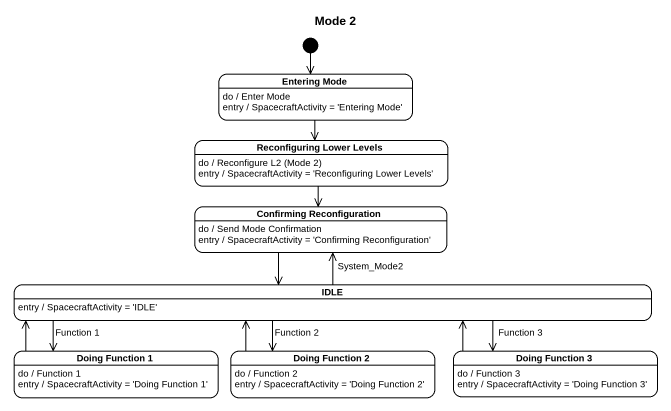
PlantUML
@startuml
title Mode 2
hide empty description
state "Entering Mode" as Entering_Mode
Entering_Mode : do / Enter Mode
Entering_Mode : entry / SpacecraftActivity = 'Entering Mode'
state "Reconfiguring Lower Levels" as Reconfiguring_Lower_Levels
Reconfiguring_Lower_Levels : do / Reconfigure L2 (Mode 2)
Reconfiguring_Lower_Levels : entry / SpacecraftActivity = 'Reconfiguring Lower Levels'
state "Confirming Reconfiguration" as Confirming_Reconfiguration
Confirming_Reconfiguration : do / Send Mode Confirmation
Confirming_Reconfiguration : entry / SpacecraftActivity = 'Confirming Reconfiguration'
state IDLE
IDLE : entry / SpacecraftActivity = 'IDLE'
state "Doing Function 1" as Doing_Function_1
Doing_Function_1 : do / Function 1
Doing_Function_1 : entry / SpacecraftActivity = 'Doing Function 1'
state "Doing Function 2" as Doing_Function_2
Doing_Function_2 : do / Function 2
Doing_Function_2 : entry / SpacecraftActivity = 'Doing Function 2'
state "Doing Function 3" as Doing_Function_3
Doing_Function_3 : do / Function 3
Doing_Function_3 : entry / SpacecraftActivity = 'Doing Function 3'
[*] --> Entering_Mode
Entering_Mode --> Reconfiguring_Lower_Levels
Reconfiguring_Lower_Levels --> Confirming_Reconfiguration
Confirming_Reconfiguration --> IDLE
IDLE -up-> Confirming_Reconfiguration : System_Mode2
IDLE -left-> Doing_Function_1 : Function 1
IDLE --> Doing_Function_2 : Function 2
IDLE -right-> Doing_Function_3 : Function 3
Doing_Function_1 -right-> IDLE
Doing_Function_2 -up-> IDLE
Doing_Function_3 -left-> IDLE
@enduml
